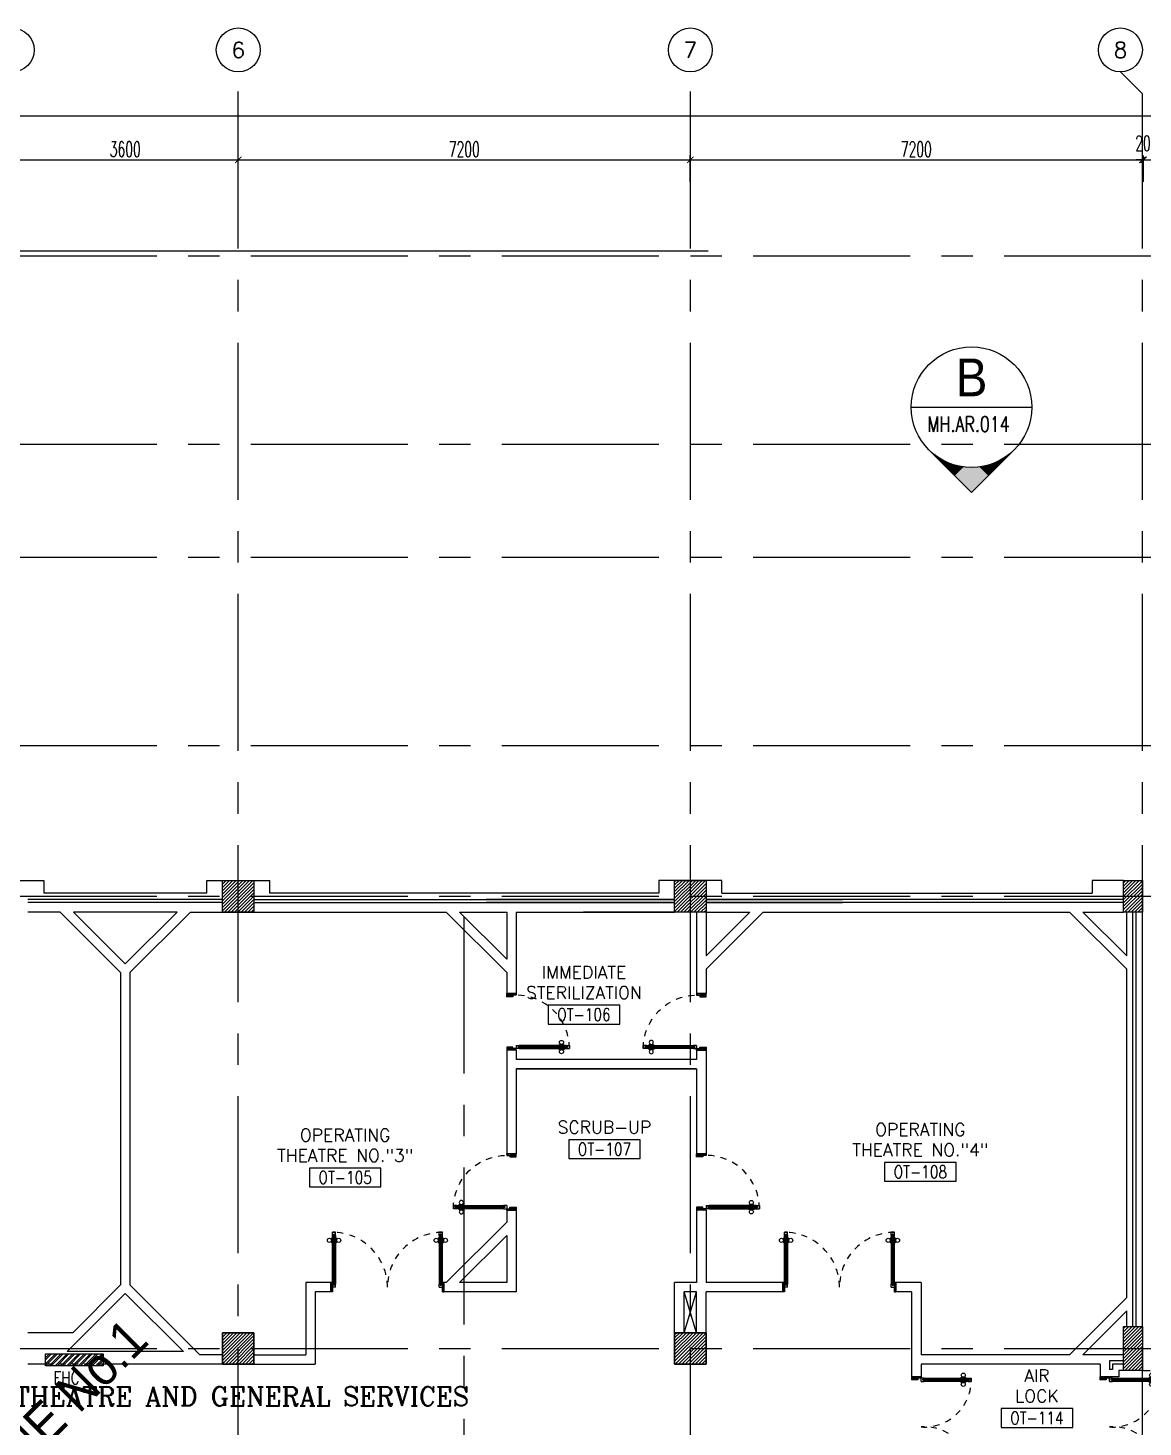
# Model space of a CAD drawing. Extents: x 275967.8 to 276060, y 57291.9 to 57371.4.
# Drawn here: x 275992.99 to 276010.75, y 57349.13 to 57371.41 of the extents above; entities that cross this region are included whole.
import ezdxf
from ezdxf.enums import TextEntityAlignment as Align

# ---------------------------------------------------------------- set-up
doc = ezdxf.new("R2010")
doc.units = 0
doc.header["$MEASUREMENT"] = 0
doc.header["$PDMODE"] = 34
for name, pattern in [('2DASHES', [1.7, 0.75, -0.25, 0.1, -0.25, 0.1, -0.25]), ('CENTERX2', [4, 2.5, -0.5, 0.5, -0.5]), ('HIDDEN', [0.375, 0.25, -0.125]), ('HIDDEN2', [0.1875, 0.125, -0.0625])]:
    doc.linetypes.add(name, pattern=pattern)
doc.layers.get('0').update_dxf_attribs({"linetype": 'CONTINUOUS'})
doc.layers.get('DEFPOINTS').update_dxf_attribs({"linetype": 'CONTINUOUS'})
for name, color, linetype in [('AX-CR', 2, 'CONTINUOUS'), ('AX-DIM', 4, 'CONTINUOUS'), ('AX-TXT', 2, 'CONTINUOUS'), ('AXES', 11, 'CENTERX2'), ('COL', 5, 'CONTINUOUS'), ('DOOR', 7, 'CONTINUOUS'), ('FHC', 2, 'CONTINUOUS'), ('HAT', 8, 'CONTINUOUS'), ('HIDDEN', 9, 'HIDDEN2'), ('IND-ES', 6, 'CONTINUOUS'), ('IND-ES-L', 6, '2DASHES'), ('IND-ES-TXT', 4, 'CONTINUOUS'), ('INSUL', 4, 'CONTINUOUS'), ('RM-BOX', 4, 'CONTINUOUS'), ('RM-NAME', 2, 'CONTINUOUS'), ('RM-NO', 2, 'CONTINUOUS'), ('SEC-MRK', 7, 'CONTINUOUS'), ('SHAFT', 3, 'CONTINUOUS'), ('TXT1', 2, 'CONTINUOUS'), ('WALL', 2, 'CONTINUOUS')]:
    doc.layers.add(name, color=color, linetype=linetype)
doc.styles.add('ROMANC', font='romanc', dxfattribs={"height": 0.1})
doc.styles.add('ROMANS', font='ROMANS.shx', dxfattribs={"width": 0.6})
doc.styles.add('S5', font='simplex.shx', dxfattribs={"width": 0.77})
doc.styles.add('TTXT', font='swisse.ttf', dxfattribs={"width": 0.6})
doc.dimstyles.new('STANDARD in', dxfattribs={"dimtxt": 0.24, "dimasz": 0.1, "dimexe": 0.07, "dimexo": 0.05, "dimgap": 0.05, "dimtad": 1, "dimdec": 0, "dimlfac": 1000, "dimzin": 0, "dimdsep": 46, "dimtxsty": 'ROMANS', "dimblk": 'ARCHTICK', "dimcen": 0.05, "dimdle": 0.05, "dimclrd": 4, "dimclre": 4, "dimclrt": 2, "dimadec": 0, "dimazin": 0, "dimtfac": 1, "dimtdec": 0, "dimtmove": 2, "dimatfit": 3, "dimfxl": 0, "dimtolj": 1, "dimtzin": 0, "dimarcsym": 0})

# ---------------------------------------------------------------- blocks, each defined once
blk = doc.blocks.new('_ARCHTICK')
at = {"color": 0, "linetype": 'ByBlock', "const_width": 0.15}
blk.add_lwpolyline([(-0.5, -0.5), (0.5, 0.5)], dxfattribs=at)
blk = doc.blocks.new('*D698')
at = {"layer": 'AX-DIM', "color": 4, "lineweight": -2, "ltscale": 0.3}
for p, q in [((275978.035, 57370.011), (276053.545, 57370.011)), ((275978.085, 57369.661), (275978.085, 57370.081)), ((276053.495, 57364.468), (276053.495, 57370.081))]:
    blk.add_line(p, q, dxfattribs=at)
at = {"layer": 'DEFPOINTS', "color": 0, "ltscale": 0.3}
for p in [(276053.495, 57370.011), (275978.085, 57369.611), (276053.495, 57364.418)]:
    blk.add_point(p, dxfattribs=at)
at = {"layer": 'AX-DIM', "color": 4, "lineweight": -2, "ltscale": 0.3, "xscale": 0.1, "yscale": 0.1, "zscale": 0.1, "rotation": 180}
blk.add_blockref('_ARCHTICK', (275978.085, 57370.011), dxfattribs=at)
at = {"layer": 'AX-DIM', "color": 4, "lineweight": -2, "ltscale": 0.3, "xscale": 0.1, "yscale": 0.1, "zscale": 0.1}
blk.add_blockref('_ARCHTICK', (276053.495, 57370.011), dxfattribs=at)
at = {"layer": 'AX-DIM', "color": 2, "ltscale": 0.3, "insert": (276016.705, 57370.28), "char_height": 0.24, "attachment_point": 5, "style": 'ROMANS'}
blk.add_mtext('\\A1;75409', dxfattribs=at)
blk = doc.blocks.new('*X653')
at = {"color": 0}
for p, q in [((49339, 169936), (49793, 170390)), ((49339, 169989), (49740, 170390)), ((49339, 170042), (49687, 170390)), ((49339, 170095), (49634, 170390)), ((49339, 170148), (49581, 170390)), ((49339, 170201), (49528, 170390)), ((49339, 170254), (49474, 170390)), ((49339, 170308), (49421, 170390)), ((49339, 170361), (49368, 170390)), ((49346, 169890), (49839, 170383)), ((49399, 169890), (49839, 170330)), ((49452, 169890), (49839, 170277)), ((49505, 169890), (49839, 170224)), ((49558, 169890), (49839, 170171)), ((49611, 169890), (49839, 170118)), ((49664, 169890), (49839, 170065)), ((49717, 169890), (49839, 170012)), ((49770, 169890), (49839, 169959)), ((49823, 169890), (49839, 169906))]:
    blk.add_line(p, q, dxfattribs=at)
blk = doc.blocks.new('*X652')
at = {"color": 0}
for p, q in [((42139, 169896), (42633, 170390)), ((42139, 169949), (42580, 170390)), ((42139, 170002), (42527, 170390)), ((42139, 170055), (42474, 170390)), ((42139, 170108), (42421, 170390)), ((42139, 170161), (42368, 170390)), ((42139, 170214), (42315, 170390)), ((42139, 170267), (42262, 170390)), ((42139, 170320), (42209, 170390)), ((42139, 170373), (42156, 170390)), ((42186, 169890), (42639, 170343)), ((42239, 169890), (42639, 170290)), ((42292, 169890), (42639, 170237)), ((42345, 169890), (42639, 170184)), ((42398, 169890), (42639, 170131)), ((42451, 169890), (42639, 170078)), ((42504, 169890), (42639, 170025)), ((42557, 169890), (42639, 169971)), ((42611, 169890), (42639, 169918))]:
    blk.add_line(p, q, dxfattribs=at)
blk = doc.blocks.new('*X648')
at = {"color": 0}
for p, q in [((49339, 177096), (49833, 177590)), ((49339, 177149), (49780, 177590)), ((49339, 177202), (49727, 177590)), ((49339, 177255), (49674, 177590)), ((49339, 177308), (49621, 177590)), ((49339, 177361), (49568, 177590)), ((49339, 177414), (49515, 177590)), ((49339, 177467), (49462, 177590)), ((49339, 177520), (49409, 177590)), ((49339, 177573), (49356, 177590)), ((49386, 177090), (49839, 177543)), ((49439, 177090), (49839, 177490)), ((49492, 177090), (49839, 177437)), ((49545, 177090), (49839, 177384)), ((49598, 177090), (49839, 177331)), ((49651, 177090), (49839, 177278)), ((49704, 177090), (49839, 177225)), ((49757, 177090), (49839, 177171)), ((49811, 177090), (49839, 177118))]:
    blk.add_line(p, q, dxfattribs=at)
blk = doc.blocks.new('*X647')
at = {"color": 0}
for p, q in [((42139, 177108), (42621, 177590)), ((42139, 177161), (42568, 177590)), ((42139, 177214), (42515, 177590)), ((42139, 177267), (42462, 177590)), ((42139, 177320), (42409, 177590)), ((42139, 177373), (42356, 177590)), ((42139, 177426), (42303, 177590)), ((42139, 177479), (42249, 177590)), ((42139, 177532), (42196, 177590)), ((42139, 177586), (42143, 177590)), ((42174, 177090), (42639, 177555)), ((42227, 177090), (42639, 177502)), ((42280, 177090), (42639, 177449)), ((42333, 177090), (42639, 177396)), ((42386, 177090), (42639, 177343)), ((42439, 177090), (42639, 177290)), ((42492, 177090), (42639, 177237)), ((42545, 177090), (42639, 177184)), ((42598, 177090), (42639, 177131))]:
    blk.add_line(p, q, dxfattribs=at)
blk = doc.blocks.new('RM1')
at = {"layer": 'RM-BOX'}
blk.add_lwpolyline([(570, -200), (-570, -200), (-570, -500), (570, -500)], close=True, dxfattribs=at)
at = {"layer": 'RM-NAME', "style": 'ROMANS'}
for tag, p in [('ROOMNAME1', (0, 324)), ('ROOMNAME2', (0, 0))]:
    blk.add_attdef(tag, text='', height=200, dxfattribs=at).set_placement(p, align=Align.MIDDLE)
at = {"layer": 'RM-NO', "style": 'ROMANS', "width": 0.8}
blk.add_attdef('ROOMNO', text='', height=200, dxfattribs=at).set_placement((0, -350), align=Align.MIDDLE)
blk = doc.blocks.new('AXU')
at = {"layer": 'AX-CR'}
blk.add_circle((0, 350), 350, dxfattribs=at)
at = {"layer": 'AX-TXT', "style": 'ROMANS'}
blk.add_attdef('AX', text='', height=250, dxfattribs=at).set_placement((0, 350), align=Align.MIDDLE)
blk = doc.blocks.new('*D724')
at = {"layer": 'AX-DIM', "color": 4, "lineweight": -2, "ltscale": 0.3}
for p, q in [((275992.685, 57369.311), (275996.385, 57369.311)), ((275992.735, 57368.961), (275992.735, 57369.381)), ((275996.335, 57368.961), (275996.335, 57369.381))]:
    blk.add_line(p, q, dxfattribs=at)
at = {"layer": 'DEFPOINTS', "color": 0, "ltscale": 0.3}
for p in [(275996.335, 57369.311), (275992.735, 57368.911), (275996.335, 57368.911)]:
    blk.add_point(p, dxfattribs=at)
at = {"layer": 'AX-DIM', "color": 4, "lineweight": -2, "ltscale": 0.3, "xscale": 0.1, "yscale": 0.1, "zscale": 0.1, "rotation": 180}
blk.add_blockref('_ARCHTICK', (275992.735, 57369.311), dxfattribs=at)
at = {"layer": 'AX-DIM', "color": 4, "lineweight": -2, "ltscale": 0.3, "xscale": 0.1, "yscale": 0.1, "zscale": 0.1}
blk.add_blockref('_ARCHTICK', (275996.335, 57369.311), dxfattribs=at)
at = {"layer": 'AX-DIM', "color": 2, "ltscale": 0.3, "insert": (275994.535, 57369.481), "char_height": 0.24, "attachment_point": 5, "style": 'ROMANS'}
blk.add_mtext('\\A1;3600', dxfattribs=at)
blk = doc.blocks.new('*D725')
at = {"layer": 'AX-DIM', "color": 4, "lineweight": -2, "ltscale": 0.3}
for p, q in [((275996.285, 57369.311), (276003.585, 57369.311)), ((275996.335, 57368.961), (275996.335, 57369.381)), ((276003.535, 57368.961), (276003.535, 57369.381))]:
    blk.add_line(p, q, dxfattribs=at)
at = {"layer": 'DEFPOINTS', "color": 0, "ltscale": 0.3}
for p in [(276003.535, 57369.311), (275996.335, 57368.911), (276003.535, 57368.911)]:
    blk.add_point(p, dxfattribs=at)
at = {"layer": 'AX-DIM', "color": 4, "lineweight": -2, "ltscale": 0.3, "xscale": 0.1, "yscale": 0.1, "zscale": 0.1, "rotation": 180}
blk.add_blockref('_ARCHTICK', (275996.335, 57369.311), dxfattribs=at)
at = {"layer": 'AX-DIM', "color": 4, "lineweight": -2, "ltscale": 0.3, "xscale": 0.1, "yscale": 0.1, "zscale": 0.1}
blk.add_blockref('_ARCHTICK', (276003.535, 57369.311), dxfattribs=at)
at = {"layer": 'AX-DIM', "color": 2, "ltscale": 0.3, "insert": (275999.935, 57369.481), "char_height": 0.24, "attachment_point": 5, "style": 'ROMANS'}
blk.add_mtext('\\A1;7200', dxfattribs=at)
blk = doc.blocks.new('*D726')
at = {"layer": 'AX-DIM', "color": 4, "lineweight": -2, "ltscale": 0.3}
for p, q in [((276003.485, 57369.311), (276010.785, 57369.311)), ((276003.535, 57368.961), (276003.535, 57369.381)), ((276010.735, 57368.961), (276010.735, 57369.381))]:
    blk.add_line(p, q, dxfattribs=at)
at = {"layer": 'DEFPOINTS', "color": 0, "ltscale": 0.3}
for p in [(276010.735, 57369.311), (276003.535, 57368.911), (276010.735, 57368.911)]:
    blk.add_point(p, dxfattribs=at)
at = {"layer": 'AX-DIM', "color": 4, "lineweight": -2, "ltscale": 0.3, "xscale": 0.1, "yscale": 0.1, "zscale": 0.1, "rotation": 180}
blk.add_blockref('_ARCHTICK', (276003.535, 57369.311), dxfattribs=at)
at = {"layer": 'AX-DIM', "color": 4, "lineweight": -2, "ltscale": 0.3, "xscale": 0.1, "yscale": 0.1, "zscale": 0.1}
blk.add_blockref('_ARCHTICK', (276010.735, 57369.311), dxfattribs=at)
at = {"layer": 'AX-DIM', "color": 2, "ltscale": 0.3, "insert": (276007.135, 57369.481), "char_height": 0.24, "attachment_point": 5, "style": 'ROMANS'}
blk.add_mtext('\\A1;7200', dxfattribs=at)
blk = doc.blocks.new('*D727')
at = {"layer": 'AX-DIM', "color": 4, "lineweight": -2, "ltscale": 0.3}
for p, q in [((276010.735, 57369.311), (276010.635, 57369.311)), ((276010.735, 57368.961), (276010.735, 57369.381)), ((276010.735, 57369.311), (276010.755, 57369.311)), ((276010.755, 57368.961), (276010.755, 57369.381)), ((276010.755, 57369.311), (276010.855, 57369.311))]:
    blk.add_line(p, q, dxfattribs=at)
at = {"layer": 'DEFPOINTS', "color": 0, "ltscale": 0.3}
for p in [(276010.755, 57369.311), (276010.735, 57368.911), (276010.755, 57368.911)]:
    blk.add_point(p, dxfattribs=at)
at = {"layer": 'AX-DIM', "color": 4, "lineweight": -2, "ltscale": 0.3, "xscale": 0.1, "yscale": 0.1, "zscale": 0.1}
blk.add_blockref('_ARCHTICK', (276010.735, 57369.311), dxfattribs=at)
at = {"layer": 'AX-DIM', "color": 4, "lineweight": -2, "ltscale": 0.3, "xscale": 0.1, "yscale": 0.1, "zscale": 0.1, "rotation": 180}
blk.add_blockref('_ARCHTICK', (276010.755, 57369.311), dxfattribs=at)
at = {"layer": 'AX-DIM', "color": 2, "ltscale": 0.3, "insert": (276010.745, 57369.576), "char_height": 0.24, "attachment_point": 5, "style": 'ROMANS'}
blk.add_mtext('\\A1;20', dxfattribs=at)
blk = doc.blocks.new('*D728')
at = {"layer": 'AX-DIM', "color": 4, "lineweight": -2, "ltscale": 0.3}
for p, q in [((276010.705, 57369.311), (276015.605, 57369.311)), ((276010.755, 57368.961), (276010.755, 57369.381)), ((276015.555, 57368.961), (276015.555, 57369.381))]:
    blk.add_line(p, q, dxfattribs=at)
at = {"layer": 'DEFPOINTS', "color": 0, "ltscale": 0.3}
for p in [(276015.555, 57369.311), (276010.755, 57368.911), (276015.555, 57368.911)]:
    blk.add_point(p, dxfattribs=at)
at = {"layer": 'AX-DIM', "color": 4, "lineweight": -2, "ltscale": 0.3, "xscale": 0.1, "yscale": 0.1, "zscale": 0.1, "rotation": 180}
blk.add_blockref('_ARCHTICK', (276010.755, 57369.311), dxfattribs=at)
at = {"layer": 'AX-DIM', "color": 4, "lineweight": -2, "ltscale": 0.3, "xscale": 0.1, "yscale": 0.1, "zscale": 0.1}
blk.add_blockref('_ARCHTICK', (276015.555, 57369.311), dxfattribs=at)
at = {"layer": 'AX-DIM', "color": 2, "ltscale": 0.3, "insert": (276013.155, 57369.481), "char_height": 0.24, "attachment_point": 5, "style": 'ROMANS'}
blk.add_mtext('\\A1;4800', dxfattribs=at)
blk = doc.blocks.new('COL50')
at = {"layer": 'COL'}
blk.add_lwpolyline([(-250, 250), (-250, -250), (250, -250), (250, 250)], close=True, dxfattribs=at)
blk = doc.blocks.new('*D752')
at = {"layer": 'AX-DIM', "color": 4, "lineweight": -2, "ltscale": 0.3}
for p, q in [((276003.821, 57367.858), (275969.799, 57367.858)), ((275969.869, 57357.783), (275969.869, 57367.908)), ((275970.519, 57357.833), (275969.799, 57357.833))]:
    blk.add_line(p, q, dxfattribs=at)
at = {"layer": 'DEFPOINTS', "color": 0, "ltscale": 0.3}
for p in [(275969.869, 57367.858), (276003.871, 57367.858), (275970.569, 57357.833)]:
    blk.add_point(p, dxfattribs=at)
at = {"layer": 'AX-DIM', "color": 4, "lineweight": -2, "ltscale": 0.3, "xscale": 0.1, "yscale": 0.1, "zscale": 0.1}
for p, rotation in [((275969.869, 57367.858), 90), ((275969.869, 57357.833), 270)]:
    blk.add_blockref('_ARCHTICK', p, dxfattribs=dict(at, rotation=rotation))
at = {"layer": 'AX-DIM', "color": 2, "ltscale": 0.3, "insert": (275969.699, 57362.845), "char_height": 0.24, "attachment_point": 5, "rotation": 90, "style": 'ROMANS'}
blk.add_mtext('\\A1;10025', dxfattribs=at)
blk = doc.blocks.new('A$C1DFA4FE8')
at = {"layer": 'DOOR', "color": 0, "linetype": 'ByBlock'}
for p, q in [((0, 1631), (0, 1581)), ((0, 1581), (0, 1631)), ((50, 1631), (0, 1631)), ((50, 1581), (0, 1581)), ((30, 1614), (30, 1598)), ((50, 1614), (30, 1614)), ((50, 1598), (30, 1598)), ((50, 1631), (50, 1614)), ((50, 1598), (50, 1581)), ((750, 1614), (750, 1631)), ((750, 1631), (800, 1631)), ((770, 1614), (750, 1614)), ((750, 1581), (750, 1598)), ((750, 1598), (770, 1598)), ((800, 1581), (750, 1581)), ((770, 1598), (770, 1614)), ((950, 1656), (800, 1656)), ((800, 1656), (800, 1631)), ((800, 1581), (800, 1631)), ((800, 1631), (850, 1631)), ((850, 1631), (850, 1606)), ((850, 1606), (950, 1606)), ((950, 1606), (950, 1656)), ((0, 81), (0, 131)), ((0, 131), (0, 81)), ((50, 131), (0, 131)), ((50, 81), (0, 81)), ((30, 98), (30, 114)), ((50, 114), (30, 114)), ((50, 98), (30, 98)), ((50, 114), (50, 131)), ((50, 81), (50, 98)), ((83, 131), (83, 138)), ((173, 138), (83, 138)), ((83, 81), (83, 74)), ((173, 74), (83, 74)), ((95, 138), (95, 147)), ((95, 147), (160, 147)), ((95, 138), (160, 138)), ((95, 74), (95, 65)), ((95, 74), (160, 74)), ((95, 65), (160, 65)), ((160, 138), (160, 147)), ((160, 74), (160, 65)), ((173, 131), (173, 138)), ((173, 81), (173, 74)), ((750, 131), (750, 114)), ((800, 131), (750, 131)), ((750, 114), (770, 114)), ((750, 98), (750, 81)), ((770, 98), (750, 98)), ((750, 81), (800, 81)), ((770, 114), (770, 98)), ((800, 131), (800, 81)), ((800, 56), (800, 81)), ((800, 81), (850, 81)), ((950, 56), (800, 56)), ((850, 106), (950, 106)), ((850, 81), (850, 106)), ((950, 106), (950, 56))]:
    blk.add_line(p, q, dxfattribs=at)
at = {"layer": 'DOOR', "linetype": 'ByBlock'}
for p, q in [((750, 1631), (50, 1631)), ((750, 1614), (50, 1614)), ((750, 1598), (50, 1598)), ((50, 1581), (750, 1581)), ((50, 131), (750, 131)), ((750, 114), (50, 114)), ((750, 98), (50, 98)), ((750, 81), (50, 81))]:
    blk.add_line(p, q, dxfattribs=at)
at = {"layer": 'DOOR', "color": 9, "linetype": 'ByBlock'}
for p, q in [((950, 1606), (837, 1656)), ((950, 1606), (850, 1619)), ((950, 1606), (910, 1656)), ((950, 106), (837, 56)), ((950, 106), (850, 93)), ((950, 106), (910, 56))]:
    blk.add_line(p, q, dxfattribs=at)
at = {"layer": 'DOOR', "color": 0, "linetype": 'ByBlock'}
for centre in [(128, 179), (128, 32)]:
    blk.add_circle(centre, 32.4, dxfattribs=at)
at = {"layer": 'DOOR', "linetype": 'HIDDEN', "ltscale": 0.5}
for centre, start, end in [((752, 1606), 178.0938, 273.7249), ((752, 106), 86.2751, 181.9062)]:
    blk.add_arc(centre, 752, start, end, dxfattribs=at)
at = {"layer": 'DOOR', "color": 9, "linetype": 'ByBlock'}
for centre, radius, start, end in [((950, 1606), 154, 161.1053, 166.2858), ((950, 1606), 134, 158.1598, 169.28), ((950, 1606), 114, 154.0838, 167.3774), ((950, 1606), 94.4, 148.0182, 180), ((950, 1606), 74.4, 137.7764, 180), ((950, 1606), 54.4, 113.2074, 180), ((950, 1606), 34.4, 90, 180), ((950, 1606), 14.4, 90, 180), ((950, 106), 154, 193.7142, 198.8947), ((950, 106), 134, 190.72, 201.8402), ((950, 106), 114, 192.6226, 205.9162), ((950, 106), 94.4, 180, 211.9818), ((950, 106), 74.4, 180, 222.2236), ((950, 106), 54.4, 180, 246.7926), ((950, 106), 34.4, 180, 270), ((950, 106), 14.4, 180, 270)]:
    blk.add_arc(centre, radius, start, end, dxfattribs=at)
blk = doc.blocks.new('DOOR90')
at = {"layer": 'DOOR', "color": 0, "linetype": 'ByBlock'}
for p, q in [((-150, 0), (-150, -25)), ((-150, 0), (0, 0)), ((0, -50), (0, 0)), ((-1000, -25), (-1000, -75)), ((-1000, -75), (-1000, -25)), ((-950, -25), (-1000, -25)), ((-950, -75), (-1000, -75)), ((-970, -42), (-970, -58)), ((-950, -42), (-970, -42)), ((-950, -58), (-970, -58)), ((-950, -25), (-950, -42)), ((-950, -58), (-950, -75)), ((-918, -25), (-918, -18)), ((-828, -18), (-918, -18)), ((-918, -75), (-918, -82)), ((-828, -82), (-918, -82)), ((-905, -18), (-905, -9)), ((-905, -9), (-840, -9)), ((-905, -18), (-840, -18)), ((-905, -82), (-905, -91)), ((-905, -82), (-840, -82)), ((-905, -91), (-840, -91)), ((-840, -18), (-840, -9)), ((-840, -82), (-840, -91)), ((-828, -25), (-828, -18)), ((-828, -75), (-828, -82)), ((-200, -42), (-200, -25)), ((-200, -25), (-150, -25)), ((-180, -42), (-200, -42)), ((-200, -75), (-200, -58)), ((-200, -58), (-180, -58)), ((-150, -75), (-200, -75)), ((-180, -58), (-180, -42)), ((-150, -75), (-150, -25)), ((-150, -25), (-100, -25)), ((-100, -25), (-100, -50)), ((-100, -50), (0, -50)), ((-150, -900), (-150, -875)), ((-150, -875), (-100, -875)), ((-100, -850), (0, -850)), ((-100, -875), (-100, -850)), ((0, -850), (0, -900)), ((0, -900), (-150, -900)), ((-150, -900), (0, -900))]:
    blk.add_line(p, q, dxfattribs=at)
at = {"layer": 'DOOR', "color": 9, "linetype": 'ByBlock'}
for p, q in [((0, -50), (-114, 0)), ((0, -50), (-40, 0)), ((0, -50), (-100, -37)), ((0, -850), (-114, -900)), ((0, -850), (-100, -863)), ((0, -850), (-40, -900))]:
    blk.add_line(p, q, dxfattribs=at)
at = {"layer": 'DOOR', "linetype": 'ByBlock'}
for p, q in [((-200, -25), (-950, -25)), ((-200, -42), (-950, -42)), ((-200, -58), (-950, -58)), ((-950, -75), (-200, -75))]:
    blk.add_line(p, q, dxfattribs=at)
at = {"layer": 'DOOR', "color": 0, "linetype": 'ByBlock'}
for centre in [(-873, 24), (-873, -124)]:
    blk.add_circle(centre, 32.4, dxfattribs=at)
at = {"layer": 'DOOR', "color": 9, "linetype": 'ByBlock'}
for centre, radius, start, end in [((0, -50), 154, 161.1053, 166.2858), ((0, -50), 134, 158.1598, 169.28), ((0, -50), 94.4, 148.0182, 180), ((0, -50), 74.4, 137.7764, 180), ((0, -50), 114, 154.0838, 167.3774), ((0, -50), 54.4, 113.2074, 180), ((0, -50), 34.4, 90, 180), ((0, -50), 14.4, 90, 180), ((0, -850), 154, 193.7142, 198.8947), ((0, -850), 134, 190.72, 201.8402), ((0, -850), 94.4, 180, 211.9818), ((0, -850), 74.4, 180, 222.2236), ((0, -850), 54.4, 180, 246.7926), ((0, -850), 34.4, 180, 270), ((0, -850), 14.4, 180, 270)]:
    blk.add_arc(centre, radius, start, end, dxfattribs=at)
at = {"layer": 'DOOR', "linetype": 'HIDDEN', "ltscale": 0.5}
blk.add_arc((-150, -25), 850, 180, 270, dxfattribs=at)
blk = doc.blocks.new('C11')
at = {"layer": 'HAT'}
h = blk.add_hatch(dxfattribs=at)
h.set_pattern_fill('ANSI31', color=256, scale=300, style=0)
h.set_pattern_definition([(45, (-248556.182, -75061.005), (-26.5165043, 26.5165043), [])])
h.paths.add_polyline_path([(300, 700), (0, 700), (0, 350), (300, 350)])
h.paths.add_polyline_path([(300, 350), (0, 350), (0, 0), (300, 0)])
at = {"layer": 'COL'}
blk.add_lwpolyline([(300, 700), (300, 0), (0, 0), (0, 700)], close=True, dxfattribs=at)
blk = doc.blocks.new('C-300')
at = {"layer": 'HAT', "linetype": 'ByBlock', "ltscale": 0.3}
h = blk.add_hatch(dxfattribs=at)
h.set_pattern_fill('ANSI31', color=8, scale=300, style=0)
h.set_pattern_definition([(45, (-258496.182, -82361.005), (-26.5165043, 26.5165043), [])])
h.paths.add_polyline_path([(300, 500), (0, 500), (0, 250), (300, 250)])
h.paths.add_polyline_path([(300, 250), (0, 250), (0, 0), (300, 0)])
at = {"layer": 'COL'}
blk.add_lwpolyline([(0, 500), (300, 500), (300, 0), (0, 0)], close=True, dxfattribs=at)
blk = doc.blocks.new('D1')
at = {"layer": 'DOOR', "color": 0, "linetype": 'ByBlock'}
for p, q in [((25, 949), (75, 949)), ((75, 949), (25, 949)), ((25, 899), (25, 949)), ((25, 899), (42, 899)), ((42, 919), (58, 919)), ((42, 899), (42, 919)), ((58, 899), (58, 919)), ((58, 899), (75, 899)), ((75, 899), (75, 949)), ((1775, 949), (1725, 949)), ((1725, 949), (1775, 949)), ((1725, 899), (1725, 949)), ((1742, 899), (1725, 899)), ((1758, 919), (1742, 919)), ((1742, 899), (1742, 919)), ((1758, 899), (1758, 919)), ((1775, 899), (1758, 899)), ((1775, 899), (1775, 949)), ((18, 854), (9, 854)), ((9, 854), (9, 789)), ((18, 789), (9, 789)), ((25, 866), (18, 866)), ((18, 776), (18, 866)), ((18, 854), (18, 789)), ((25, 776), (18, 776)), ((75, 866), (82, 866)), ((75, 776), (82, 776)), ((82, 776), (82, 866)), ((82, 854), (91, 854)), ((82, 854), (82, 789)), ((82, 789), (91, 789)), ((91, 854), (91, 789)), ((1718, 854), (1709, 854)), ((1709, 854), (1709, 789)), ((1718, 789), (1709, 789)), ((1725, 866), (1718, 866)), ((1718, 776), (1718, 866)), ((1718, 854), (1718, 789)), ((1725, 776), (1718, 776)), ((1775, 866), (1782, 866)), ((1775, 776), (1782, 776)), ((1782, 776), (1782, 866)), ((1782, 854), (1791, 854)), ((1782, 854), (1782, 789)), ((1782, 789), (1791, 789)), ((1791, 854), (1791, 789)), ((0, 0), (0, 150)), ((0, 150), (25, 150)), ((25, 0), (0, 0)), ((25, 150), (25, 0)), ((42, 125), (25, 125)), ((25, 125), (25, 75)), ((75, 75), (25, 75)), ((42, 105), (42, 125)), ((58, 105), (42, 105)), ((75, 125), (58, 125)), ((58, 125), (58, 105)), ((75, 75), (75, 125)), ((1725, 125), (1742, 125)), ((1725, 75), (1725, 125)), ((1725, 75), (1775, 75)), ((1742, 125), (1742, 105)), ((1742, 105), (1758, 105)), ((1758, 125), (1775, 125)), ((1758, 105), (1758, 125)), ((1800, 150), (1775, 150)), ((1775, 150), (1775, 0)), ((1775, 125), (1775, 75)), ((1775, 0), (1800, 0)), ((1800, 0), (1800, 150))]:
    blk.add_line(p, q, dxfattribs=at)
at = {"layer": 'DOOR', "linetype": 'ByBlock'}
for p, q in [((25, 125), (25, 899)), ((42, 125), (42, 899)), ((58, 125), (58, 899)), ((75, 899), (75, 125)), ((1725, 899), (1725, 125)), ((1742, 125), (1742, 899)), ((1758, 125), (1758, 899)), ((1775, 125), (1775, 899))]:
    blk.add_line(p, q, dxfattribs=at)
at = {"layer": 'DOOR', "color": 9, "linetype": 'ByBlock'}
for p, q in [((25, 57), (0, 114)), ((25, 20), (0, 40)), ((1775, 57), (1800, 114)), ((1775, 20), (1800, 40))]:
    blk.add_line(p, q, dxfattribs=at)
at = {"layer": 'DOOR', "color": 0, "linetype": 'ByBlock'}
for centre in [(-24, 821), (124, 821), (1676, 821), (1824, 821)]:
    blk.add_circle(centre, 32.4, dxfattribs=at)
at = {"layer": 'DOOR', "linetype": 'HIDDEN', "ltscale": 0.5}
for centre, start, end in [((28, 76), 359.9293, 90.1644), ((1772, 76), 89.8356, 180.0707)]:
    blk.add_arc(centre, 872, start, end, dxfattribs=at)
at = {"layer": 'DOOR', "color": 9, "linetype": 'ByBlock'}
for centre, radius, start, end in [((50, 0), 154, 103.7142, 108.8947), ((50, 0), 134, 100.72, 111.8402), ((50, 0), 114, 102.6226, 115.9162), ((50, 0), 94.4, 105.3566, 121.9818), ((50, 0), 74.4, 109.6341, 132.2236), ((50, 0), 54.4, 117.3576, 156.7926), ((50, 0), 34.4, 136.6107, 180), ((1750, 0), 134, 68.1598, 79.28), ((1750, 0), 114, 64.0838, 77.3774), ((1750, 0), 94.4, 58.0182, 74.6434), ((1750, 0), 74.4, 47.7764, 70.3659), ((1750, 0), 54.4, 23.2074, 62.6424), ((1750, 0), 34.4, 0, 43.3893), ((1750, 0), 154, 71.1053, 76.2858)]:
    blk.add_arc(centre, radius, start, end, dxfattribs=at)
blk = doc.blocks.new('AR1-EL')
at = {"layer": 'IND-ES'}
for q in [(-566, 566), (566, 566)]:
    blk.add_line((0, 1131), q, dxfattribs=at)
for points in [[(0, 800), (0, 1131), (-104, 793), (-221, 910)], [(0, 800), (0, 1131), (104, 793), (221, 910)], [(-306, 739), (-349, 782), (-400, 693), (-419, 712)], [(-207, 773), (-283, 849), (-306, 739), (-349, 782)], [(-104, 793), (-221, 910), (-207, 773), (-283, 849)], [(104, 793), (221, 910), (207, 773), (283, 849)], [(207, 773), (283, 849), (306, 739), (349, 782)], [(306, 739), (349, 782), (400, 693), (419, 712)], [(-492, 640), (-487, 634), (-566, 566)], [(-400, 693), (-419, 712), (-487, 634), (-492, 640)], [(400, 693), (419, 712), (487, 634), (492, 640)], [(492, 640), (487, 634), (566, 566)]]:
    blk.add_solid(points, dxfattribs=at)

msp = doc.modelspace()

# ---------------------------------------------------------------- hatches: boundary and pattern name
at = {"layer": 'FHC', "linetype": 'ByBlock', "ltscale": 0.3}
h = msp.add_hatch(dxfattribs=at)
h.set_pattern_fill('ANSI32', color=11, scale=0.175, style=0)
h.set_pattern_definition([(45, (275761.066817, 57319.05692), (-0.046403883, 0.046403883), []), (45, (275761.09775, 57319.05692), (-0.046403883, 0.046403883), [])])
h.paths.add_polyline_path([(275994.183, 57350.1079), (275994.183, 57350.2979), (275993.263, 57350.2979), (275993.263, 57350.1079)])
h.paths.add_polyline_path([(275993.0504, 57349.6868), (275993.0504, 57350.1076), (275993.3129, 57350.1076), (275993.3129, 57349.6868)], flags=9)

# ---------------------------------------------------------------- linework, layer by layer
at = {"layer": 'AXES'}
for p, q in [((275996.3355, 57291.8986), (275996.3355, 57370.7113)), ((276003.5355, 57291.8986), (276003.5355, 57370.7113)), ((276010.7355, 57370.3613), (276010.3855, 57370.7113)), ((276010.7355, 57291.8986), (276010.7355, 57370.3613)), ((275968.5355, 57367.7829), (276036.5755, 57367.7829)), ((275968.5355, 57364.7829), (276036.5755, 57364.7829)), ((275968.5355, 57362.9829), (276036.5755, 57362.9829)), ((275968.5355, 57359.9829), (276036.5755, 57359.9829)), ((275968.5355, 57357.5829), (276036.6043, 57357.5829)), ((275999.9355, 57298.7629), (275999.9355, 57357.5829)), ((275968.5355, 57350.3829), (276036.5755, 57350.3829))]:
    msp.add_line(p, q, dxfattribs=at)
at = {"layer": 'COL'}
for points in [[(275996.0855, 57357.3329), (275996.0855, 57357.8329), (275996.5855, 57357.8329), (275996.5855, 57357.3329)], [(276003.2855, 57357.3329), (276003.2855, 57357.8329), (276003.7855, 57357.8329), (276003.7855, 57357.3329)]]:
    msp.add_lwpolyline(points, close=True, dxfattribs=at)
at = {"layer": 'DOOR', "color": 0, "linetype": 'ByBlock'}
for p, q in [((275997.8355, 57351.433), (275997.8105, 57351.433)), ((275997.8355, 57351.283), (275997.8355, 57351.433)), ((275999.5855, 57351.283), (275999.5855, 57351.433)), ((275999.5855, 57351.433), (275999.6105, 57351.433)), ((276005.0355, 57351.4329), (276005.0105, 57351.4329)), ((276005.0355, 57351.2829), (276005.0355, 57351.4329)), ((276006.7855, 57351.2829), (276006.7855, 57351.4329)), ((276006.7855, 57351.4329), (276006.8105, 57351.4329))]:
    msp.add_line(p, q, dxfattribs=at)
at = {"layer": 'DOOR', "color": 9, "linetype": 'ByBlock'}
for centre, start, end in [((275997.8605, 57351.433), 180, 223.38931), ((275999.5605, 57351.433), 316.61069, 0), ((276005.0605, 57351.4329), 180, 223.38931), ((276006.7605, 57351.4329), 316.61069, 0)]:
    msp.add_arc(centre, 0.0344, start, end, dxfattribs=at)
at = {"layer": 'FHC', "linetype": 'ByBlock', "ltscale": 0.3}
msp.add_lwpolyline([(275993.263, 57350.2979), (275994.183, 57350.2979), (275994.183, 57350.1079), (275993.263, 57350.1079)], close=True, dxfattribs=at)
at = {"layer": 'HIDDEN'}
msp.add_line((276010.7355, 57350.0329), (276017.2605, 57350.0329), dxfattribs=at)
at = {"layer": 'IND-ES'}
msp.add_line((276007.054, 57365.3723), (276008.974, 57365.3723), dxfattribs=at)
msp.add_line((276007.054, 57365.3723), (276008.974, 57365.3723), dxfattribs=at)
at = {"layer": 'IND-ES-L', "linetype": 'ByBlock'}
msp.add_ellipse((276008.014, 57365.3723), major_axis=(-0.96, -0.0001), ratio=0.9999999, start_param=-0.0000763, end_param=6.283109, dxfattribs=at)
at = {"layer": 'INSUL'}
for p, q in [((275996.0855, 57357.5329), (275992.9855, 57357.5329)), ((275996.0855, 57357.4829), (275992.9855, 57357.4829)), ((275996.5855, 57357.5329), (276003.2855, 57357.5329)), ((275996.5855, 57357.4829), (276003.2855, 57357.4829)), ((276003.2855, 57357.5329), (276000.2855, 57357.5329)), ((276003.2855, 57357.4829), (276000.2855, 57357.4829)), ((276003.7855, 57357.5329), (276005.9594, 57357.5329)), ((276010.4355, 57357.5329), (276003.7855, 57357.5329)), ((276003.7855, 57357.4829), (276005.9594, 57357.4829)), ((276010.4355, 57357.4829), (276003.7855, 57357.4829)), ((276010.5855, 57350.7329), (276010.5855, 57357.3329)), ((276010.6355, 57350.7329), (276010.6355, 57357.3329)), ((276010.4355, 57350.1829), (276010.2105, 57350.1829)), ((276010.2105, 57350.1829), (276010.2105, 57350.0454)), ((276010.4355, 57350.1329), (276010.2605, 57350.1329)), ((276010.2605, 57350.1329), (276010.2605, 57350.0454)), ((276010.2605, 57350.0454), (276010.2105, 57350.0454))]:
    msp.add_line(p, q, dxfattribs=at)
at = {"layer": 'SHAFT'}
for p, q in [((276003.6355, 57350.6329), (276003.4355, 57351.2829)), ((276003.4355, 57350.6329), (276003.6355, 57351.2829))]:
    msp.add_line(p, q, dxfattribs=at)
at = {"layer": 'WALL'}
for p, q in [((275992.2355, 57357.8329), (275993.2355, 57357.8329)), ((275993.2355, 57357.8329), (275993.2355, 57357.6329)), ((275995.8355, 57357.6329), (275995.8355, 57357.8329)), ((275995.8355, 57357.8329), (275996.8355, 57357.8329)), ((275996.8355, 57357.6329), (275996.8355, 57357.8329)), ((276003.0355, 57357.8329), (276003.0355, 57357.6329)), ((276004.0355, 57357.8329), (276003.0355, 57357.8329)), ((276004.0355, 57357.6329), (276004.0355, 57357.8329)), ((276009.9355, 57357.8329), (276009.9355, 57357.6329)), ((276010.4355, 57357.8329), (276009.9355, 57357.8329)), ((275995.8355, 57357.6329), (275993.2355, 57357.6329)), ((276003.0355, 57357.6329), (275996.8355, 57357.6329)), ((276004.0355, 57357.6329), (276009.9355, 57357.6329)), ((275993.4984, 57357.3329), (275992.9855, 57357.3329)), ((275994.4605, 57356.3708), (275993.4984, 57357.3329)), ((275995.3605, 57357.3329), (275993.7105, 57357.3329)), ((275994.5355, 57356.5079), (275993.7105, 57357.3329)), ((275994.5355, 57356.5079), (275995.3605, 57357.3329)), ((275994.6105, 57356.3708), (275995.5726, 57357.3329)), ((275995.5726, 57357.3329), (275999.6484, 57357.3329)), ((276000.6105, 57356.3708), (275999.6484, 57357.3329)), ((276000.6105, 57356.5829), (275999.8605, 57357.3329)), ((275999.8605, 57357.3329), (276000.6105, 57357.3329)), ((276000.6105, 57357.3329), (276000.6105, 57356.5829)), ((276000.7605, 57357.3329), (276003.2855, 57357.3329)), ((276000.7605, 57357.3329), (276000.7605, 57356.0329)), ((276003.2855, 57357.3329), (276001.8355, 57357.3329)), ((276003.6355, 57357.3329), (276003.6355, 57356.0329)), ((276003.7855, 57357.3329), (276004.4855, 57357.3329)), ((276003.7855, 57357.3329), (276003.7855, 57356.6329)), ((276003.7855, 57356.4208), (276004.6976, 57357.3329)), ((276003.7855, 57356.6329), (276004.4855, 57357.3329)), ((276004.6976, 57357.3329), (276009.5734, 57357.3329)), ((276010.4855, 57356.4208), (276009.5734, 57357.3329)), ((276010.4855, 57356.6329), (276009.7855, 57357.3329)), ((276009.7855, 57357.3329), (276010.4355, 57357.3329)), ((276010.4855, 57356.6329), (276010.4855, 57357.3329)), ((276010.7355, 57350.6329), (276010.7355, 57357.3329)), ((275994.4605, 57356.3708), (275994.4605, 57351.3951)), ((275994.6105, 57356.3708), (275994.6105, 57351.3951)), ((276000.6105, 57356.3708), (276000.6105, 57356.0329)), ((276003.7855, 57356.4208), (276003.7855, 57356.0329)), ((276010.4855, 57351.1951), (276010.4855, 57356.4208)), ((276000.7605, 57356.0329), (276000.6105, 57356.0329)), ((276003.6355, 57356.0329), (276003.7855, 57356.0329)), ((276000.7605, 57355.1329), (276000.6105, 57355.1329)), ((276000.6105, 57355.1329), (276000.6105, 57353.4829)), ((276000.7605, 57355.1329), (276000.7605, 57354.9829)), ((276003.6355, 57355.1329), (276003.6355, 57354.9829)), ((276003.6355, 57355.1329), (276003.7855, 57355.1329)), ((276003.7855, 57355.1329), (276003.7855, 57353.4829)), ((276003.6355, 57354.9829), (276000.7605, 57354.9829)), ((276003.6355, 57354.8329), (276000.7605, 57354.8329)), ((276000.7605, 57354.8329), (276000.7605, 57353.4829)), ((276000.7605, 57354.8329), (276003.6355, 57354.8329)), ((276003.6355, 57354.8329), (276003.6355, 57353.4829)), ((276000.6105, 57353.4829), (276000.7605, 57353.4829)), ((276003.7855, 57353.4829), (276003.6355, 57353.4829)), ((276000.6105, 57352.5829), (276000.6105, 57352.3951)), ((276000.6105, 57352.5829), (276000.7605, 57352.5829)), ((276000.7605, 57352.5829), (276000.7605, 57351.2829)), ((276003.7855, 57352.5829), (276003.6355, 57352.5829)), ((276003.6355, 57352.5829), (276003.6355, 57351.4329)), ((276003.7855, 57352.5829), (276003.7855, 57351.4329)), ((276000.6105, 57352.3951), (275999.6484, 57351.433)), ((276000.6105, 57352.183), (275999.8605, 57351.433)), ((276000.6105, 57352.183), (276000.6105, 57351.4329)), ((275994.5355, 57351.2579), (275993.6105, 57350.3329)), ((275994.4605, 57351.3951), (275993.6984, 57350.6329)), ((275994.5355, 57351.2579), (275995.4605, 57350.3329)), ((275994.6105, 57351.3951), (275995.7226, 57350.2829)), ((275997.8105, 57351.4329), (275997.4105, 57351.4329)), ((275997.4105, 57351.4329), (275997.4105, 57350.6329)), ((275997.4105, 57351.4329), (275997.4105, 57350.2829)), ((275997.5605, 57351.2829), (275997.5605, 57350.4829)), ((275997.8105, 57351.2829), (275997.5605, 57351.2829)), ((275997.8105, 57351.433), (275997.8105, 57351.283)), ((275999.6105, 57351.433), (275999.6105, 57351.283)), ((275999.6484, 57351.433), (275999.6105, 57351.433)), ((276000.7605, 57351.2829), (275999.6105, 57351.283)), ((276000.6105, 57351.4329), (275999.8605, 57351.433)), ((276003.6355, 57351.4329), (276003.2855, 57351.4329)), ((276003.2855, 57350.6329), (276003.2855, 57351.4329)), ((276003.6355, 57351.2829), (276003.4355, 57351.2829)), ((276003.4355, 57350.6329), (276003.4355, 57351.2829)), ((276003.6355, 57350.6329), (276003.6355, 57351.2829)), ((276005.0105, 57351.4329), (276003.7855, 57351.4329)), ((276005.0105, 57351.2829), (276003.7855, 57351.2829)), ((276003.7855, 57350.6329), (276003.7855, 57351.2829)), ((276005.0105, 57351.4329), (276005.0105, 57351.2829)), ((276007.2105, 57351.4329), (276006.8105, 57351.4329)), ((276006.8105, 57351.429), (276006.8105, 57351.279)), ((276007.0605, 57351.2829), (276006.8105, 57351.2829)), ((276007.0605, 57351.2829), (276007.0605, 57349.9329)), ((276007.2105, 57351.4329), (276007.2105, 57350.2829)), ((276010.4855, 57351.1951), (276009.5734, 57350.2829)), ((276010.4855, 57350.9829), (276009.7855, 57350.2829)), ((276010.4855, 57350.7329), (276010.4855, 57350.9829)), ((275993.6984, 57350.6329), (275992.9855, 57350.6329)), ((275995.4605, 57350.3329), (275993.6105, 57350.3329)), ((275997.5605, 57350.4829), (275997.5605, 57350.1329)), ((275993.263, 57350.1329), (275992.9855, 57350.1329)), ((275993.263, 57350.2979), (275994.183, 57350.2979)), ((275993.263, 57350.1319), (275993.263, 57350.2969)), ((275994.183, 57350.2979), (275994.183, 57350.1306)), ((275996.0855, 57350.1329), (275994.183, 57350.1329)), ((275996.0855, 57350.2829), (275995.7226, 57350.2829)), ((275996.5855, 57350.2829), (275997.4105, 57350.2829)), ((275996.5855, 57350.1329), (275997.5605, 57350.1329)), ((276009.5734, 57350.2829), (276007.2105, 57350.2829)), ((276007.2105, 57350.1329), (276007.2105, 57349.9329)), ((276010.0605, 57350.1329), (276007.2105, 57350.1329)), ((276010.4355, 57350.2829), (276009.7855, 57350.2829)), ((276010.0605, 57350.1329), (276010.0605, 57349.9329)), ((276007.2105, 57349.9329), (276007.0605, 57349.9329)), ((276010.3605, 57349.9329), (276010.0605, 57349.9329)), ((276010.7355, 57350.0329), (276010.3605, 57350.0329)), ((276010.3605, 57350.0329), (276010.3605, 57349.9329))]:
    msp.add_line(p, q, dxfattribs=at)
at = {"layer": 'WALL', "color": 250, "linetype": 'HIDDEN', "ltscale": 0.25}
msp.add_line((275994.183, 57350.1329), (275993.263, 57350.1329), dxfattribs=at)
at = {"layer": 'WALL', "linetype": 'ByBlock', "ltscale": 0.3}
for points in [[(275996.0855, 57357.8329), (275996.5855, 57357.8329), (275996.5855, 57357.3329), (275996.0855, 57357.3329)], [(276003.2855, 57357.8329), (276003.7855, 57357.8329), (276003.7855, 57357.3329), (276003.2855, 57357.3329)], [(276010.4355, 57357.8329), (276010.7355, 57357.8329), (276010.7355, 57357.3329), (276010.4355, 57357.3329)], [(275996.5855, 57350.1329), (275996.0855, 57350.1329), (275996.0855, 57350.6329), (275996.5855, 57350.6329)], [(276003.7855, 57350.1329), (276003.2855, 57350.1329), (276003.2855, 57350.6329), (276003.7855, 57350.6329)], [(276010.7355, 57350.0329), (276010.4355, 57350.0329), (276010.4355, 57350.7329), (276010.7355, 57350.7329)]]:
    msp.add_lwpolyline(points, close=True, dxfattribs=at)

# ---------------------------------------------------------------- block references
at = {"layer": 'AXES', "xscale": 0.0009999999892897904, "yscale": 0.000999999996565748, "zscale": 0.001}
for p, values in [((275992.7355, 57370.7113), {'AX': '5'}), ((275996.3355, 57370.7113), {'AX': '6'}), ((276003.5355, 57370.7113), {'AX': '7'}), ((276010.3855, 57370.7113), {'AX': '8'})]:
    msp.add_blockref('AXU', p, dxfattribs=at).add_auto_attribs(values)
at = {"layer": 'COL', "color": 6, "linetype": 'ByBlock', "ltscale": 0.3, "xscale": 0.0009999999892897904, "yscale": 0.000999999996565748, "zscale": 0.001}
msp.add_blockref('C-300', (276010.4355, 57357.3329), dxfattribs=at)
at = {"layer": 'COL', "xscale": 0.0009999999892897904, "yscale": 0.000999999996565748, "zscale": 0.001}
for p in [(275996.3355, 57350.3829), (276003.5355, 57350.3829)]:
    msp.add_blockref('COL50', p, dxfattribs=at)
at = {"layer": 'COL', "linetype": 'ByBlock', "xscale": 0.0009999999892897904, "yscale": 0.000999999996565748, "zscale": 0.001}
msp.add_blockref('C11', (276010.4355, 57350.0329), dxfattribs=at)
at = {"layer": 'DOOR', "color": 0, "linetype": 'ByBlock', "yscale": 0.000999999996565748, "zscale": 0.001, "rotation": 180}
for name, p, xscale in [('DOOR90', (276000.6105, 57355.1329), 0.0009999999892897904), ('DOOR90', (276003.7855, 57355.1329), -0.0009999999892897904), ('DOOR90', (276000.7605, 57352.5829), -0.0009999999892897904), ('DOOR90', (276003.6355, 57352.5829), 0.0009999999892897904), ('A$C1DFA4FE8', (276008.0109, 57349.9889), 0.0009999999892897904), ('A$C1DFA4FE8', (276011.0109, 57349.9889), 0.0009999999892897904)]:
    msp.add_blockref(name, p, dxfattribs=dict(at, xscale=xscale))
at = {"layer": 'DOOR', "color": 0, "linetype": 'ByBlock', "ltscale": 0.3, "xscale": 0.0009999999892897904, "yscale": 0.000999999996565748, "zscale": 0.001}
for p in [(275997.8105, 57351.283), (276005.0105, 57351.2829)]:
    msp.add_blockref('D1', p, dxfattribs=at)
at = {"layer": 'HAT', "xscale": 0.0009999999892897904, "yscale": 0.000999999996565748, "zscale": 0.001}
for name in ['*X647', '*X648', '*X652', '*X653']:
    msp.add_blockref(name, (275953.9463, 57180.2432), dxfattribs=at)
at = {"layer": 'RM-NAME', "xscale": 0.0009999999892897904, "yscale": 0.000999999996565748, "zscale": 0.001}
for p, values in [((276001.8404, 57356.049), {'ROOMNO': 'OT-106', 'ROOMNAME2': 'STERILIZATION', 'ROOMNAME1': 'IMMEDIATE'}), ((276002.168, 57353.9057), {'ROOMNO': 'OT-107', 'ROOMNAME2': 'SCRUB-UP'}), ((276007.1989, 57353.5449), {'ROOMNO': 'OT-108', 'ROOMNAME2': 'THEATRE NO."4"', 'ROOMNAME1': 'OPERATING'}), ((275998.0378, 57353.4558), {'ROOMNO': 'OT-105', 'ROOMNAME2': 'THEATRE NO."3"', 'ROOMNAME1': 'OPERATING'}), ((276009.056, 57349.6247), {'ROOMNO': 'OT-114', 'ROOMNAME2': 'LOCK', 'ROOMNAME1': 'AIR'})]:
    msp.add_blockref('RM1', p, dxfattribs=at).add_auto_attribs(values)
at = {"layer": 'SEC-MRK', "color": 1, "zscale": 0.0012, "rotation": 180}
for xscale, yscale in [(0.001200000056996942, 0.001199999984237365), (0.001199999998789281, 0.001199999998789281)]:
    msp.add_blockref('AR1-EL', (276008.014, 57365.3723), dxfattribs=dict(at, xscale=xscale, yscale=yscale))

# ---------------------------------------------------------------- texts
at = {"layer": 'IND-ES-TXT', "color": 2, "style": 'S5', "width": 0.77}
msp.add_attdef('MH.AR.014', text='AR02', height=0.24, dxfattribs=at).set_placement((276007.9689, 57365.1024), align=Align.MIDDLE)
at = {"layer": 'RM-NAME', "color": 2, "style": 'ROMANC'}
msp.add_text('OPERATING THEATRE AND GENERAL SERVICES', height=0.3, dxfattribs=at).set_placement((275995.1094, 57349.6198), align=Align.MIDDLE)
at = {"layer": 'TXT1', "color": 6, "style": 'TTXT', "width": 0.9}
msp.add_text('SMOKE COMPARTMENT ZONE No.1', height=0.607852, rotation=45, dxfattribs=at).set_placement((275985.6615, 57341.1967))
msp.add_attdef('B', text='C', height=0.6018, dxfattribs=at).set_placement((276008.0152, 57365.5458), align=Align.CENTER)
msp.add_attdef('B', text='C', height=0.6018, dxfattribs=at).set_placement((276008.0152, 57365.5458), align=Align.CENTER)
at = {"layer": 'WALL', "style": 'ROMANS', "width": 0.8}
msp.add_text('FHC', height=0.2, dxfattribs=at).set_placement((275993.3897, 57349.8139))

# ---------------------------------------------------------------- dimensions: what is measured, and where the dimension line sits
at = {"layer": 'AX-DIM'}
dim = msp.add_linear_dim(base=(276053.4947, 57370.0113), p1=(275978.0855, 57369.6113), p2=(276053.4947, 57364.4182), dimstyle='STANDARD in', dxfattribs=at)
dim.commit()
dim.dimension.update_dxf_attribs({"geometry": '*D698', "text_midpoint": (276016.7055, 57370.2801), "dimtype": 160})
for base, p1, p2, picture, middle in [((276010.7555, 57369.3113), (276010.7355, 57368.9113), (276010.7555, 57368.9113), '*D727', (276010.7455, 57369.5763)), ((275996.3355, 57369.3113), (275992.7355, 57368.9113), (275996.3355, 57368.9113), '*D724', (275994.5355, 57369.4813)), ((276003.5355, 57369.3113), (275996.3355, 57368.9113), (276003.5355, 57368.9113), '*D725', (275999.9355, 57369.4813)), ((276010.7355, 57369.3113), (276003.5355, 57368.9113), (276010.7355, 57368.9113), '*D726', (276007.1355, 57369.4813)), ((276015.5555, 57369.3113), (276010.7555, 57368.9113), (276015.5555, 57368.9113), '*D728', (276013.1555, 57369.4813))]:
    dim = msp.add_linear_dim(base=base, p1=p1, p2=p2, dimstyle='STANDARD in', dxfattribs=at)
    dim.commit()
    dim.dimension.update_dxf_attribs({"geometry": picture, "text_midpoint": middle})
dim = msp.add_linear_dim(base=(275969.8688, 57367.8579), p1=(275970.5688, 57357.8329), p2=(276003.8714, 57367.8579), angle=90, dimstyle='STANDARD in', dxfattribs=at)
dim.commit()
dim.dimension.update_dxf_attribs({"geometry": '*D752', "text_midpoint": (275969.6988, 57362.8454)})

doc.saveas('drawing.dxf')
